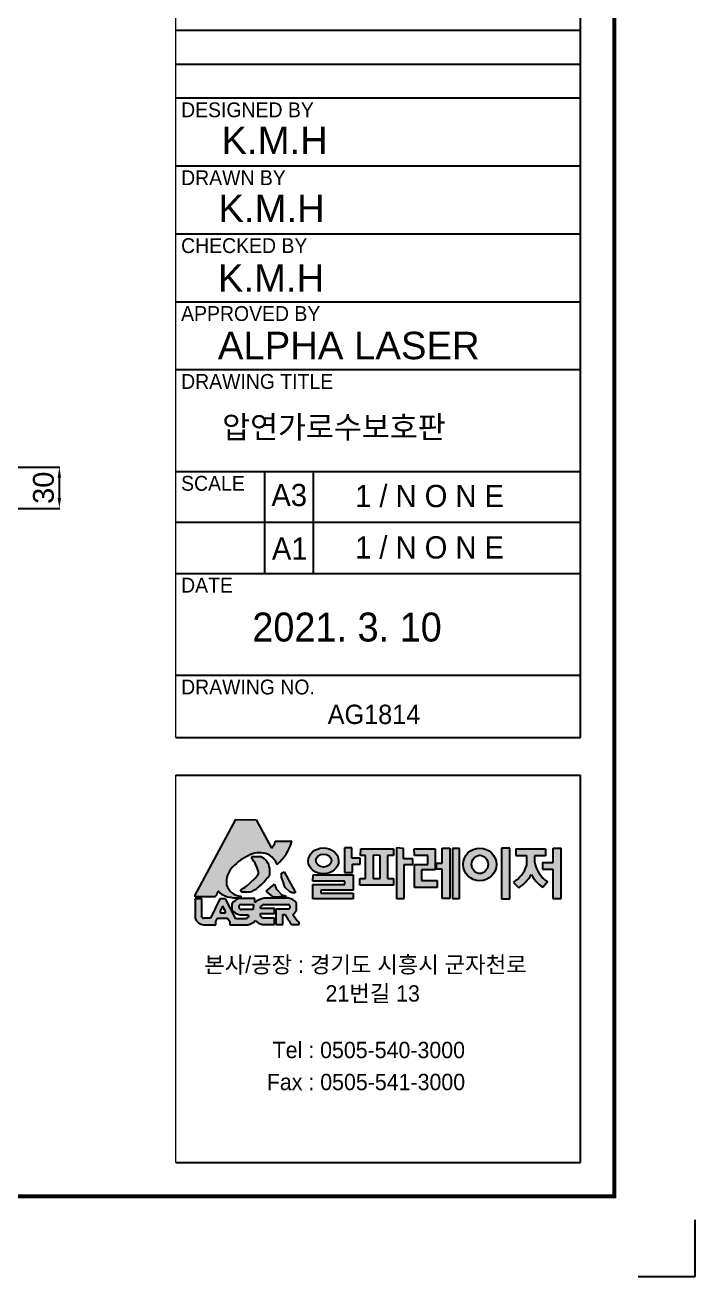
# Model space of a CAD drawing. Header units: millimetres. Extents: x 20003 to 26523, y -49763 to -45153.
# Drawn here: x 25232 to 26523, y -49763 to -47354 of the extents above; entities that cross this region are included whole.
import ezdxf

# ---------------------------------------------------------------- set-up
doc = ezdxf.new("R2010")
doc.units = ezdxf.units.MM
doc.layers.add('LAYOUT', color=7, linetype='Continuous')
doc.styles.add('H', font='')
doc.styles.get("Standard").update_dxf_attribs({"font": 'arial.ttf'})
doc.styles.get('H').set_extended_font_data('Dotum')
doc.dimstyles.new('ISO-25', dxfattribs={"dimtxt": 40, "dimasz": 20, "dimexe": 1.25, "dimexo": 10, "dimgap": 10, "dimtad": 1, "dimdec": 0, "dimtxsty": 'Standard', "dimcen": 2.5, "dimclrd": 3, "dimclre": 3, "dimclrt": 3, "dimadec": 0, "dimazin": 0, "dimtfac": 1, "dimtdec": 0, "dimtmove": 0, "dimatfit": 3, "dimfxl": 0, "dimarcsym": 0})

# ---------------------------------------------------------------- blocks, each defined once
blk = doc.blocks.new('*D17')
at = {"color": 3, "lineweight": -2, "transparency": 16777216}
for p, q in [((25097.8, -48204.6), (25299.7, -48204.6)), ((25298.5, -48263.8), (25298.5, -48224.6)), ((25097.8, -48283.8), (25299.7, -48283.8))]:
    blk.add_line(p, q, dxfattribs=at)
at = {"color": 3, "transparency": 16777216}
for points in [[(25295.2, -48224.6), (25301.8, -48224.6), (25298.5, -48204.6)], [(25295.2, -48263.8), (25301.8, -48263.8), (25298.5, -48283.8)]]:
    blk.add_solid(points, dxfattribs=at)
at = {"layer": 'Defpoints', "color": 0, "transparency": 16777216}
for p in [(25087.8, -48204.6), (25298.5, -48204.6), (25087.8, -48283.8)]:
    blk.add_point(p, dxfattribs=at)
at = {"color": 3, "transparency": 16777216, "insert": (25268, -48244.2), "char_height": 40, "attachment_point": 5, "rotation": 90}
blk.add_mtext('30', dxfattribs=at)

msp = doc.modelspace()

# ---------------------------------------------------------------- hatches: boundary and pattern name
h = msp.add_hatch(color=256)
h.dxf.hatch_style = 1
h.set_gradient(color1=(255, 0, 0), color2=(255, 159, 127), tint=1)
h.paths.add_polyline_path([(25560.3, -49028.2), (25560.1, -49031.3), (25598, -49031.3, 0.214284), (25603.4, -49022.6, -0.655828), (25606, -49021.9, 0.18567), (25628.5, -49032.1, 0.148851), (25647.9, -49032.2, 0.404174), (25648.5, -49030, -0.316733), (25620.5, -49008, -0.221534), (25631.9, -48974.5, -0.105066), (25666.8, -48950.2, -0.185229), (25699.4, -48949.1, -0.196064), (25717.8, -48969.5, 0.141597), (25746.4, -48924.6), (25713.9, -48924.2), (25713.2, -48928.6), (25710.8, -48932.6), (25707, -48937.7), (25677.5, -48883), (25638.1, -48882.7)])
h.paths.add_polyline_path([(25669, -49001.5, -0.08303), (25647.3, -49018.6, 0.230034), (25649.5, -49021.8, 0.021204), (25665.7, -49021.7, 0.137848), (25684.1, -49010.6, 0.057638), (25703.9, -48988.9, 0.060436), (25703.7, -48976.3, 0.2375), (25687.5, -48954.3), (25668.6, -48954.3), (25668.6, -48957.1, -0.121183), (25682.4, -48985.2, -0.135167)], flags=17)
h.paths.add_polyline_path([(25715.9, -49015.9), (25712.8, -49007.3), (25696.5, -49020.5, 0.044378), (25710.8, -49032.1), (25735.6, -49031.1), (25735.6, -49030.1), (25726.9, -49027.3)], flags=17)
h.paths.add_polyline_path([(25731.5, -49009.6), (25734.1, -49013.9), (25742.1, -49022.1), (25747, -49024), (25752.5, -49024), (25752.4, -49022), (25743.6, -49005.5), (25731.6, -48983.3), (25726.4, -48986.2), (25726.4, -48993.8), (25730.1, -49004.1)])
h.paths.add_polyline_path([(25577.2, -49072.6, -0.419155), (25572.2, -49068.1), (25572.2, -49034.4), (25560.1, -49034.4), (25560.1, -49073.2, 0.254457), (25576.2, -49085.2), (25599.6, -49085.2), (25599.6, -49079.2), (25603, -49072.8), (25622.6, -49072.8), (25627.1, -49079), (25627.1, -49085.2), (25661.6, -49085.2, 0.190479), (25675.7, -49076.8, 0.147735), (25689.6, -49084.6), (25713.1, -49084.6), (25713.1, -49072.7), (25691.5, -49072.7, -0.052449), (25686.2, -49068.9), (25686.2, -49063.3), (25712.7, -49063.3), (25712.7, -49054.2), (25686.1, -49054.2), (25686.1, -49050.2, -0.044761), (25693.1, -49046.1), (25739.6, -49046.1, -0.648836), (25740.6, -49055.1), (25715.3, -49055.1), (25715.3, -49084.9), (25728.9, -49084.9), (25728.9, -49065.6), (25733.5, -49065.6, 0.01692), (25745.6, -49084.8), (25760.1, -49084.8), (25760.1, -49081, -0.024318), (25748.5, -49065.9, 0.064908), (25755.1, -49057.1), (25755.1, -49043.6, 0.229002), (25740.1, -49033.9), (25693.2, -49033.9, 0.127003), (25674.9, -49042.3), (25674.9, -49034.7), (25645.6, -49034.7, 0.22689), (25631, -49045.1), (25631, -49056.2, 0.193483), (25646.9, -49066.1), (25661.2, -49066.1, 0.030046), (25663.9, -49069.1, 0.136716), (25659.1, -49073.5), (25638.7, -49073.5), (25618.6, -49035.4), (25607.8, -49035.4), (25589.4, -49072.6)])
h.paths.add_polyline_path([(25608.2, -49062.4), (25608.2, -49058.6), (25612.7, -49049.6), (25618.2, -49059), (25618.2, -49062.4)], flags=16)
h.paths.add_polyline_path([(25648.2, -49046.1), (25672.7, -49046), (25671.6, -49056), (25649.1, -49056, -0.924958)], flags=16)
edge = h.paths.add_edge_path()
edge.add_ellipse((25807.1, -48962.2), major_axis=(-29.3, -0.4), ratio=0.850598, start_angle=0, end_angle=360)
edge = h.paths.add_edge_path(flags=16)
edge.add_ellipse((25807.5, -48961.6), major_axis=(-14.9, 0), ratio=0.843368, start_angle=0, end_angle=360)
h.paths.add_polyline_path([(25864.4, -48989.4), (25787.3, -48989.4), (25786.8, -49001.3), (25848.1, -49001.3), (25848.1, -49007.5), (25787, -49007.5), (25787, -49035.2), (25864.2, -49035.2), (25864.2, -49024.3), (25801.9, -49024.3), (25801.9, -49018.4), (25864.4, -49018.4)])
h.paths.add_polyline_path([(25847.8, -48984.9), (25863, -48984.9), (25863, -48968.5), (25877.8, -48968.5), (25877.8, -48957.2), (25861.9, -48957.2), (25861.9, -48937.1), (25847.8, -48937.4)])
h.paths.add_polyline_path([(25888.3, -48952.2), (25888.3, -48996.1), (25877.1, -48996.1), (25877.1, -49009), (25942.2, -49009), (25942.2, -48996.2), (25930.5, -48996.2), (25930.5, -48952.2), (25941.8, -48952.2), (25941.8, -48939.3), (25879.4, -48939.3), (25878.7, -48952.2)])
h.paths.add_polyline_path([(25902.9, -48951.4), (25916.7, -48951.8), (25916.7, -48996.2), (25902.9, -48996.2)], flags=16)
h.paths.add_polyline_path([(25961.5, -48958.3), (25961.5, -48938.2), (25947.6, -48937.4), (25947.6, -49034.6), (25962.6, -49034.6), (25962.6, -48969), (25979.1, -48969), (25979.1, -48958.3)])
h.paths.add_polyline_path([(25995.9, -48979.4), (26022.6, -48979.4), (26022.6, -48939.2), (25982.1, -48939.2), (25982.2, -48952.2), (26008.3, -48952.2), (26008.3, -48969.2), (25982.8, -48969.2), (25982.8, -49013.3), (26026.4, -49013.3), (26026.4, -48999.8), (25995.9, -48999.8)])
h.paths.add_polyline_path([(26035.5, -49034.7), (26050.4, -49034.7), (26050.4, -48937.6), (26035.7, -48937.6), (26035.7, -48966.9), (26024.8, -48966.9), (26024.6, -48978.1), (26035.5, -48978.1)])
h.paths.add_polyline_path([(26056, -49034.9), (26069.5, -49034.9), (26069.5, -48938.3), (26056, -48938.3)])
edge = h.paths.add_edge_path()
edge.add_ellipse((26108.2, -48969.1), major_axis=(-32.1, 0), ratio=0.974401, start_angle=0, end_angle=360)
edge = h.paths.add_edge_path(flags=16)
edge.add_ellipse((26108.3, -48969.1), major_axis=(0, -17.6), ratio=0.89757, start_angle=0, end_angle=360)
h.paths.add_polyline_path([(26150, -49035.2), (26166.1, -49035.2), (26166.1, -48937.7), (26150, -48937.9)])
h.paths.add_polyline_path([(26207.5, -48988.6, 0.121385), (26229.6, -49013.2), (26238.7, -49002.4, -0.196928), (26213.9, -48966.1), (26213.9, -48952.3), (26234.6, -48952.3), (26234.6, -48939.1), (26177.4, -48939.1), (26177.4, -48952), (26198.2, -48952), (26198.2, -48971.6, -0.181097), (26172.9, -49003.6), (26183.4, -49014.2, 0.109226)])
h.paths.add_polyline_path([(26264.7, -48937.6), (26249.3, -48937.6), (26249.3, -48965.2), (26229, -48965.2), (26229, -48977.9), (26249, -48977.9), (26249, -49034.4), (26264.7, -49034.4)])

# ---------------------------------------------------------------- linework, layer by layer
at = {"color": 0, "lineweight": 20}
for p, q in [((25522.6, -48724.7), (25522.6, -46056.7)), ((25522.6, -49542.4), (25522.6, -48797.6))]:
    msp.add_line(p, q, dxfattribs=at)
for p, q in [((26302.2, -48724.7), (26302.2, -46056.7)), ((25522.6, -47363.5), (26302.2, -47363.5)), ((25522.6, -47428.8), (26302.2, -47428.8)), ((25522.6, -47494.1), (26302.2, -47494.1)), ((25522.6, -47624.8), (26302.2, -47624.8)), ((25522.6, -47755.5), (26302.2, -47755.5)), ((25522.6, -47886.2), (26302.2, -47886.2)), ((25522.6, -48016.9), (26302.2, -48016.9)), ((25522.6, -48212.9), (26302.2, -48212.9)), ((25693.5, -48212.9), (25693.5, -48408.9)), ((25787.2, -48212.9), (25787.2, -48408.9)), ((26302.2, -48310.9), (25522.6, -48310.9)), ((25522.6, -48408.9), (26302.2, -48408.9)), ((25522.6, -48604.9), (26302.2, -48604.9)), ((25522.6, -48724.7), (26302.2, -48724.7)), ((25522.6, -48797.6), (26302.2, -48797.6)), ((26302.2, -49542.4), (26302.2, -48797.6)), ((25560.3, -49028.2), (25638.1, -48882.7)), ((25638.1, -48882.7), (25677.5, -48883)), ((25677.5, -48883), (25707, -48937.7)), ((25710.8, -48932.6), (25713.2, -48928.6)), ((25713.2, -48928.6), (25713.9, -48924.2)), ((25713.9, -48924.2), (25746.4, -48924.6)), ((25687.5, -48954.3), (25668.6, -48954.3)), ((25668.6, -48954.3), (25668.6, -48957.1)), ((25707, -48937.7), (25710.8, -48932.6)), ((25861.9, -48937.1), (25847.8, -48937.4)), ((25847.8, -48937.4), (25847.8, -48984.9)), ((25861.9, -48957.2), (25861.9, -48937.1)), ((25878.7, -48952.2), (25879.4, -48939.3)), ((25888.3, -48952.2), (25878.7, -48952.2)), ((25879.4, -48939.3), (25941.8, -48939.3)), ((25888.3, -48996.1), (25888.3, -48952.2)), ((25902.9, -48951.4), (25902.9, -48996.2)), ((25916.7, -48951.8), (25902.9, -48951.4)), ((25916.7, -48996.2), (25916.7, -48951.8)), ((25941.8, -48952.2), (25930.5, -48952.2)), ((25930.5, -48952.2), (25930.5, -48996.2)), ((25941.8, -48939.3), (25941.8, -48952.2)), ((25947.6, -48937.4), (25947.6, -49034.6)), ((25961.5, -48938.2), (25947.6, -48937.4)), ((25961.5, -48958.3), (25961.5, -48938.2)), ((25982.1, -48939.2), (26022.6, -48939.2)), ((25982.2, -48952.2), (25982.1, -48939.2)), ((26008.3, -48952.2), (25982.2, -48952.2)), ((26008.3, -48969.2), (26008.3, -48952.2)), ((26022.6, -48939.2), (26022.6, -48979.4)), ((26035.7, -48966.9), (26035.7, -48937.6)), ((26035.7, -48937.6), (26050.4, -48937.6)), ((26050.4, -48937.6), (26050.4, -49034.7)), ((26056, -48938.3), (26056, -49034.9)), ((26069.5, -48938.3), (26056, -48938.3)), ((26069.5, -49034.9), (26069.5, -48938.3)), ((26166.1, -48937.7), (26150, -48937.9)), ((26150, -48937.9), (26150, -49035.2)), ((26166.1, -49035.2), (26166.1, -48937.7)), ((26177.4, -48939.1), (26234.6, -48939.1)), ((26177.4, -48939.1), (26177.4, -48952)), ((26177.4, -48952), (26198.2, -48952)), ((26198.2, -48952), (26198.2, -48971.6)), ((26234.6, -48952.3), (26213.9, -48952.3)), ((26213.9, -48952.3), (26213.9, -48966.1)), ((26234.6, -48939.1), (26234.6, -48952.3)), ((26249.3, -48965.2), (26249.3, -48937.6)), ((26249.3, -48937.6), (26264.7, -48937.6)), ((26264.7, -49034.4), (26264.7, -48937.6)), ((25877.8, -48957.2), (25861.9, -48957.2)), ((25863, -48984.9), (25863, -48968.5)), ((25863, -48968.5), (25877.8, -48968.5)), ((25877.8, -48968.5), (25877.8, -48957.2)), ((25979.1, -48958.3), (25961.5, -48958.3)), ((25962.6, -49034.6), (25962.6, -48969)), ((25962.6, -48969), (25979.1, -48969)), ((25979.1, -48969), (25979.1, -48958.3)), ((25982.8, -49013.3), (25982.8, -48969.2)), ((25982.8, -48969.2), (26008.3, -48969.2)), ((26022.6, -48979.4), (25995.9, -48979.4)), ((25995.9, -48979.4), (25995.9, -48999.8)), ((26024.6, -48978.1), (26024.8, -48966.9)), ((26035.5, -48978.1), (26024.6, -48978.1)), ((26024.8, -48966.9), (26035.7, -48966.9)), ((26035.5, -49034.7), (26035.5, -48978.1)), ((26229, -48965.2), (26229, -48977.9)), ((26229, -48965.2), (26249.3, -48965.2)), ((26229, -48977.9), (26249, -48977.9)), ((26249, -48977.9), (26249, -49034.4)), ((25726.4, -48986.2), (25731.6, -48983.3)), ((25726.4, -48993.8), (25726.4, -48986.2)), ((25730.1, -49004.1), (25726.4, -48993.8)), ((25731.7, -48983.5), (25743.6, -49005.5)), ((25786.8, -49001.3), (25787.3, -48989.4)), ((25848.1, -49001.3), (25786.8, -49001.3)), ((25787.3, -48989.4), (25864.4, -48989.4)), ((25847.8, -48984.9), (25863, -48984.9)), ((25848.1, -49007.5), (25848.1, -49001.3)), ((25864.4, -48989.4), (25864.4, -49018.4)), ((25877.1, -49009), (25877.1, -48996.1)), ((25877.1, -48996.1), (25888.3, -48996.1)), ((25902.9, -48996.2), (25916.7, -48996.2)), ((25930.5, -48996.2), (25942.2, -48996.2)), ((25942.2, -48996.2), (25942.2, -49009)), ((25995.9, -48999.8), (26026.4, -48999.8)), ((26026.4, -48999.8), (26026.4, -49013.3)), ((26172.9, -49003.6), (26183.4, -49014.2)), ((26238.7, -49002.4), (26229.6, -49013.2)), ((25696.5, -49020.5), (25712.8, -49007.3)), ((25712.8, -49007.3), (25715.9, -49015.9)), ((25715.9, -49015.9), (25726.9, -49027.3)), ((25726.9, -49027.3), (25735.6, -49030.1)), ((25731.5, -49009.6), (25730.1, -49004.1)), ((25734.1, -49013.9), (25731.5, -49009.6)), ((25742.1, -49022.1), (25734.1, -49013.9)), ((25747, -49024), (25742.1, -49022.1)), ((25743.6, -49005.5), (25752.4, -49022)), ((25752.5, -49024), (25747, -49024)), ((25752.4, -49022), (25752.5, -49024)), ((25787, -49035.2), (25787, -49007.5)), ((25787, -49007.5), (25848.1, -49007.5)), ((25864.4, -49018.4), (25801.9, -49018.4)), ((25801.9, -49018.4), (25801.9, -49024.3)), ((25801.9, -49024.3), (25864.2, -49024.3)), ((25864.2, -49024.3), (25864.2, -49035.2)), ((25942.2, -49009), (25877.1, -49009)), ((26026.4, -49013.3), (25982.8, -49013.3)), ((25560.1, -49031.3), (25560.3, -49028.2)), ((25598, -49031.3), (25560.1, -49031.3)), ((25560.1, -49034.4), (25572.2, -49034.4)), ((25560.1, -49034.4), (25560.1, -49073.2)), ((25572.2, -49034.4), (25572.2, -49068.1)), ((25607.8, -49035.4), (25589.4, -49072.6)), ((25618.6, -49035.4), (25607.8, -49035.4)), ((25612.7, -49049.6), (25608.2, -49058.6)), ((25618.2, -49059), (25612.7, -49049.6)), ((25638.7, -49073.5), (25618.6, -49035.4)), ((25631, -49045.1), (25631, -49056.2)), ((25674.9, -49034.7), (25645.6, -49034.7)), ((25648.2, -49046.1), (25672.7, -49046)), ((25672.7, -49046), (25671.6, -49056)), ((25674.9, -49042.3), (25674.9, -49034.7)), ((25686.1, -49054.2), (25686.1, -49050.2)), ((25693.1, -49046.1), (25739.6, -49046.1)), ((25740.1, -49033.9), (25693.2, -49033.9)), ((25735.6, -49031.1), (25710.8, -49032.1)), ((25735.6, -49030.1), (25735.6, -49031.1)), ((25755.1, -49057.1), (25755.1, -49043.6)), ((25864.2, -49035.2), (25787, -49035.2)), ((25947.6, -49034.6), (25962.6, -49034.6)), ((26050.4, -49034.7), (26035.5, -49034.7)), ((26056, -49034.9), (26069.5, -49034.9)), ((26150, -49035.2), (26166.1, -49035.2)), ((26249, -49034.4), (26264.7, -49034.4)), ((25589.4, -49072.6), (25576.7, -49072.6)), ((25599.6, -49079.2), (25603, -49072.8)), ((25603, -49072.8), (25622.6, -49072.8)), ((25608.2, -49058.6), (25608.2, -49062.4)), ((25608.2, -49062.4), (25618.2, -49062.4)), ((25618.2, -49062.4), (25618.2, -49059)), ((25622.6, -49072.8), (25627.1, -49079)), ((25659.1, -49073.5), (25638.7, -49073.5)), ((25646.9, -49066.1), (25661.2, -49066.1)), ((25671.6, -49056), (25649, -49056)), ((25712.7, -49054.2), (25686.1, -49054.2)), ((25686.2, -49068.9), (25686.2, -49063.3)), ((25686.2, -49063.3), (25712.7, -49063.3)), ((25713.1, -49072.7), (25691.5, -49072.7)), ((25712.7, -49063.3), (25712.7, -49054.2)), ((25713.1, -49084.6), (25713.1, -49072.7)), ((25740.6, -49055.1), (25715.3, -49055.1)), ((25715.3, -49055.1), (25715.3, -49084.9)), ((25728.9, -49084.9), (25728.9, -49065.6)), ((25728.9, -49065.6), (25733.5, -49065.6)), ((25576.2, -49085.2), (25599.6, -49085.2)), ((25599.6, -49085.2), (25599.6, -49079.2)), ((25627.1, -49079), (25627.1, -49085.2)), ((25627.1, -49085.2), (25661.6, -49085.2)), ((25689.6, -49084.6), (25713.1, -49084.6)), ((25715.3, -49084.9), (25728.9, -49084.9)), ((25745.6, -49084.8), (25760.1, -49084.8)), ((25760.1, -49084.8), (25760.1, -49081)), ((25522.6, -49542.4), (26302.2, -49542.4)), ((26522.7, -49653.2), (26522.7, -49763)), ((26522.7, -49763), (26413, -49763))]:
    msp.add_line(p, q)
for centre, radius, start, end in [((25654.4, -48897.7), 95.8, 311.4509, 343.6881), ((25706.6, -49044.5), 102.4, 112.8742, 136.8648), ((25684.5, -48992.1), 45.5, 70.8979, 112.8751), ((25673.7, -48981.4), 30.4, 9.6034, 63.0444), ((25683.6, -48981.9), 36.4, 19.9375, 64.3092), ((25662.2, -49003.4), 41.9, 136.3749, 186.3397), ((25631.9, -48974.5), 1.530679583083838e-12, 159.4993, 330.6422), ((25618.3, -48999.2), 65.6, 12.3605, 39.9987), ((25652.1, -48983.5), 52.1, 354.0601, 7.8943), ((26142.8, -48953.8), 58.1, 301.1839, 342.2433), ((26270.7, -48954), 58, 192.0664, 236.6287), ((25606.9, -48945), 84, 298.744, 317.7294), ((25646.1, -48969.1), 39.7, 305.2379, 336.0294), ((25600.3, -48914.2), 127.7, 311.0403, 324.2354), ((26137.7, -48946.8), 81.4, 304.1443, 329.0781), ((26268.4, -48956.2), 68.9, 208.0421, 235.7261), ((25591, -49020.9), 12.5, 303.6229, 352.0073), ((25604.9, -49022.8), 1.47, 38.9695, 171.9523), ((25630.5, -48997.8), 34.4, 224.5251, 266.5984), ((25606, -49021.9), 1.170519681181759e-12, 41.2759, 185.3558), ((25650.1, -48999.2), 30.9, 196.6209, 266.9197), ((25651.7, -49017.9), 4.48, 188.8476, 240.6661), ((25655.5, -48831.2), 190.8, 268.191, 273.05), ((25655.2, -48983.3), 39.8, 285.2841, 316.6787), ((25768.4, -48945.4), 104, 226.2191, 236.3831), ((25638.3, -49000.3), 33.3, 252.9152, 285.3632), ((25649.1, -49055.2), 20.8, 99.81, 150.9436), ((25649, -49051), 5.01, 99.6386, 269.2912), ((25647.1, -49030.8), 1.58, 270.9412, 29.2318), ((25700.2, -49073.5), 40.2, 100.1161, 129.0681), ((25712.7, -49086.9), 45.3, 115.6034, 125.855), ((25738.1, -49050.8), 4.97, 300.2822, 72.1901), ((25737.5, -49054.3), 20.5, 31.1703, 82.764), ((25579.1, -49064.4), 21, 204.7787, 261.884), ((25576.9, -49067.9), 4.74, 182.0619, 266.9731), ((25651.3, -49041.3), 25.2, 216.163, 259.9649), ((25669.5, -49079.9), 12.2, 117.1825, 148.3224), ((25687, -49044.8), 33.5, 219.5763, 226.4602), ((25706.7, -49045.6), 31, 228.6667, 240.6761), ((26024.1, -48896.7), 336.1, 210.1657, 214.0431), ((25718.1, -49036), 42.6, 315.4182, 330.2733), ((25909.1, -48954.3), 195.6, 214.799, 220.3711), ((25658, -49063.2), 22.3, 279.1517, 322.2895), ((25695.5, -49057.7), 27.6, 224.0335, 257.6487)]:
    msp.add_arc(centre, radius, start, end)
for centre, major_axis, ratio in [((25807.1, -48962.2), (-29.3, -0.4), 0.850598), ((25807.5, -48961.6), (-14.9, 0), 0.843368), ((26108.2, -48969.1), (-32.1, 0), 0.974401), ((26108.3, -48969.1), (0, -17.6), 0.89757)]:
    msp.add_ellipse(centre, major_axis=major_axis, ratio=ratio)
at = {"layer": 'LAYOUT'}
for p, q in [((26367.5, -49607.7), (26367.5, -48909.2)), ((24582.3, -49607.7), (26367.5, -49607.7))]:
    msp.add_line(p, q, dxfattribs=at)
at = {"layer": 'LAYOUT', "const_width": 7.76}
msp.add_lwpolyline([(20158.2, -49607.7), (26367.5, -49607.7), (26367.5, -45307.8), (20158.2, -45307.8)], close=True, dxfattribs=at)

# ---------------------------------------------------------------- texts
at = {"style": 'H'}
for s, height, p in [('DESIGNED BY', 28.586, (25533, -47531.2)), ('DRAWN BY', 28.59, (25533, -47661.8)), ('CHECKED BY', 28.59, (25533, -47792.5)), ('APPROVED BY', 28.586, (25533, -47923.2)), ('DRAWING TITLE', 28.586, (25533, -48053.9)), ('압연가로수보호판', 42.88, (25612, -48148.8)), ('SCALE', 28.59, (25533, -48249.9)), ('A3', 42.88, (25706.9, -48279.6)), ('1 / N O N E', 42.879, (25868.1, -48281.5)), ('A1', 42.88, (25707.9, -48382.6)), ('1 / N O N E', 42.879, (25868.1, -48380.4)), ('DATE', 28.59, (25533, -48445.9)), ('2021. 3. 10', 55.743, (25670.1, -48540.1)), ('DRAWING NO.', 28.586, (25533, -48641.9)), ('AG1814', 37.16, (25815.3, -48698.8)), ('본사/공장 : 경기도 시흥시 군자천로', 31.445, (25577.5, -49177.7)), ('21번길 13', 31.44, (25811.1, -49233)), ('Tel : 0505-540-3000', 31.445, (25709.3, -49341.9)), ('Fax : 0505-541-3000', 31.445, (25698.1, -49403.5))]:
    msp.add_text(s, height=height, dxfattribs=at).set_placement(p)
for s, p in [('K.M.H', (25610.7, -47601.8)), ('K.M.H', (25604.8, -47733)), ('K.M.H', (25603.8, -47867.1)), ('ALPHA LASER', (25603.8, -47996.8))]:
    msp.add_text(s, height=52.8).set_placement(p)

# ---------------------------------------------------------------- dimensions: what is measured, and where the dimension line sits
dim = msp.add_linear_dim(base=(25298.5, -48204.6), p1=(25087.8, -48283.8), p2=(25087.8, -48204.6), angle=90, text='30', dimstyle='ISO-25')
dim.commit()
dim.dimension.update_dxf_attribs({"geometry": '*D17', "text_midpoint": (25268, -48244.2)})

doc.saveas('drawing.dxf')
